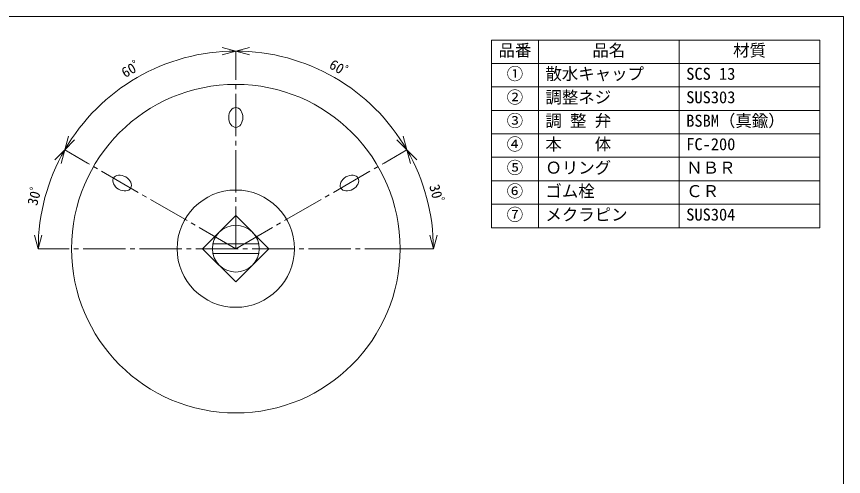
# Model space of a CAD drawing. Units: millimetres, scale not verified. Extents: x -140 to 140, y -97 to 99.
# Drawn here: x -36.1 to 140.1, y 1.1 to 99.1 of the extents above; entities that cross this region are included whole.
import ezdxf
from ezdxf.enums import TextEntityAlignment as Align

# ---------------------------------------------------------------- set-up
doc = ezdxf.new("R2010")
doc.units = ezdxf.units.MM
doc.linetypes.add('CHAIN2', pattern=[12, 9, -1, 1, -1])
doc.layers.add('0-0_φ3.0_両4 30', color=7, linetype='Continuous', lineweight=18)
doc.layers.add('0-1', color=4, linetype='Continuous', lineweight=18)
doc.styles.add('ＭＳ ゴシック', font='')
doc.styles.get('ＭＳ ゴシック').set_extended_font_data('MS Gothic')

msp = doc.modelspace()

# ---------------------------------------------------------------- linework, layer by layer
at = {"layer": '0-0_φ3.0_両4 30', "color": 5}
for p, q in [((-139.949, 99.1), (140.051, 99.1)), ((65.051, 94.1), (135.051, 94.1)), ((65.051, 89.1), (135.051, 89.1)), ((65.051, 84.1), (135.051, 84.1)), ((65.051, 79.1), (135.051, 79.1)), ((65.051, 74.1), (135.051, 74.1)), ((65.051, 69.1), (135.051, 69.1)), ((65.051, 64.1), (135.051, 64.1)), ((65.051, 59.1), (135.051, 59.1)), ((65.051, 59.1), (135.051, 59.1)), ((65.051, 59.1), (65.051, 54.1)), ((75.051, 59.1), (75.051, 54.1)), ((105.051, 59.1), (105.051, 54.1)), ((135.051, 59.1), (135.051, 54.1)), ((65.051, 54.1), (135.051, 54.1))]:
    msp.add_line(p, q, dxfattribs=at)
for points in [[(-139.949, 99.1), (-139.949, -96.9), (140.051, -96.9), (140.051, 99.1)], [(65.051, 94.1), (65.051, 64.1), (65.051, 59.1)], [(75.051, 94.1), (75.051, 64.1), (75.051, 59.1)], [(105.051, 94.1), (105.051, 64.1), (105.051, 59.1)], [(135.051, 94.1), (135.051, 64.1), (135.051, 59.1)]]:
    msp.add_lwpolyline(points, dxfattribs=at)
at = {"layer": '0-1'}
for p, q in [((10.587, 91.73), (7.69, 92.507)), ((10.587, 91.73), (7.69, 90.954)), ((10.587, 91.73), (13.485, 92.507)), ((10.587, 91.73), (13.485, 90.954)), ((10.587, 86.113), (10.587, 91.73)), ((10.587, 86.113), (10.587, 91.73)), ((10.587, 86.113), (10.587, 91.73)), ((10.587, 86.113), (10.587, 91.73)), ((-25.866, 70.684), (-25.09, 73.582)), ((-25.866, 70.684), (-23.745, 72.805)), ((47.041, 70.684), (44.919, 72.805)), ((47.041, 70.684), (46.264, 73.582)), ((-25.866, 70.684), (-27.987, 68.563)), ((-25.866, 70.684), (-26.643, 67.786)), ((-21.001, 67.875), (-25.866, 70.684)), ((-21.001, 67.875), (-25.866, 70.684)), ((-21.001, 67.875), (-25.866, 70.684)), ((-21.001, 67.875), (-25.866, 70.684)), ((42.176, 67.875), (47.041, 70.684)), ((42.176, 67.875), (47.041, 70.684)), ((42.176, 67.875), (47.041, 70.684)), ((42.176, 67.875), (47.041, 70.684)), ((47.041, 70.684), (49.162, 68.563)), ((47.041, 70.684), (47.817, 67.786)), ((-31.505, 49.638), (-32.282, 52.535)), ((-31.505, 49.638), (-30.729, 52.535)), ((52.68, 49.638), (51.904, 52.535)), ((52.68, 49.638), (53.457, 52.535)), ((-25.888, 49.638), (-31.505, 49.638)), ((47.063, 49.638), (52.68, 49.638))]:
    msp.add_line(p, q, dxfattribs=at)
at = {"layer": '0-1', "color": 7, "linetype": 'CHAIN2'}
for p, q in [((10.587, 49.638), (10.587, 86.113)), ((10.587, 49.638), (-21.001, 67.875)), ((10.587, 49.638), (42.176, 67.875)), ((47.063, 49.638), (-30.853, 49.638))]:
    msp.add_line(p, q, dxfattribs=at)
at = {"layer": '0-1', "color": 7}
for p, q in [((10.587, 56.709), (3.516, 49.638)), ((17.658, 49.638), (10.587, 56.709)), ((3.516, 49.638), (10.587, 42.567)), ((5.587, 50.638), (15.587, 50.638)), ((10.587, 42.567), (17.658, 49.638)), ((5.587, 48.638), (15.587, 48.638))]:
    msp.add_line(p, q, dxfattribs=at)
at = {"layer": '0-1', "color": 3}
msp.add_circle((10.587, 49.638), 35, dxfattribs=at)
at = {"layer": '0-1', "color": 7}
for radius in [12.5, 5]:
    msp.add_circle((10.587, 49.638), radius, dxfattribs=at)
at = {"layer": '0-1'}
for start, end in [(90, 150), (30, 90), (150, 180), (0, 30)]:
    msp.add_arc((10.587, 49.638), 42.093, start, end, dxfattribs=at)
at = {"layer": '0-1', "color": 3}
for centre, major_axis in [((10.587, 77.598), (0, -2.121)), ((-13.627, 63.618), (1.837, -1.061)), ((34.802, 63.618), (-1.837, -1.061))]:
    msp.add_ellipse(centre, major_axis=major_axis, ratio=0.707107, dxfattribs=at)

# ---------------------------------------------------------------- texts
at = {"layer": '0-0_φ3.0_両4 30', "style": 'ＭＳ ゴシック'}
for s, p in [('品番', (66.551, 89.85)), ('品名', (86.551, 89.85)), ('材質', (116.551, 89.85)), ('①', (68.301, 84.85)), ('散水キャップ', (76.551, 84.85)), ('SCS 13', (106.551, 84.85)), ('②', (68.301, 79.85)), ('調整ネジ', (76.551, 79.85)), ('SUS303', (106.551, 79.85)), ('③', (68.301, 74.85)), ('調 整 弁', (76.551, 74.85)), ('BSBM（真鍮）', (106.551, 74.85)), ('④', (68.301, 69.85)), ('本\u3000\u3000体', (76.551, 69.85)), ('FC-200', (106.551, 69.85)), ('⑤', (68.301, 64.85)), ('Ｏリング', (76.551, 64.85)), ('ＮＢＲ', (106.551, 64.85)), ('⑥', (68.301, 59.85)), ('ゴム栓', (76.551, 59.85)), ('ＣＲ', (106.551, 59.85))]:
    msp.add_text(s, height=2.566, dxfattribs=at).set_placement(p, align=Align.BOTTOM_LEFT)
at = {"layer": '0-1', "color": 7, "style": 'ＭＳ ゴシック'}
for s, rotation, p in [('60ﾟ', 30, (-12.658, 85.399)), ('60ﾟ', 330, (29.935, 87.649)), ('30ﾟ', 75, (-31.136, 58.488)), ('30ﾟ', 285, (51.146, 62.835))]:
    msp.add_text(s, height=2.199, rotation=rotation, dxfattribs=at).set_placement(p, align=Align.BOTTOM_LEFT)
for s, p in [('⑦', (68.301, 54.85)), ('メクラピン', (76.551, 54.85)), ('SUS304', (106.551, 54.85))]:
    msp.add_text(s, height=2.566, dxfattribs=at).set_placement(p, align=Align.BOTTOM_LEFT)

doc.saveas('drawing.dxf')
